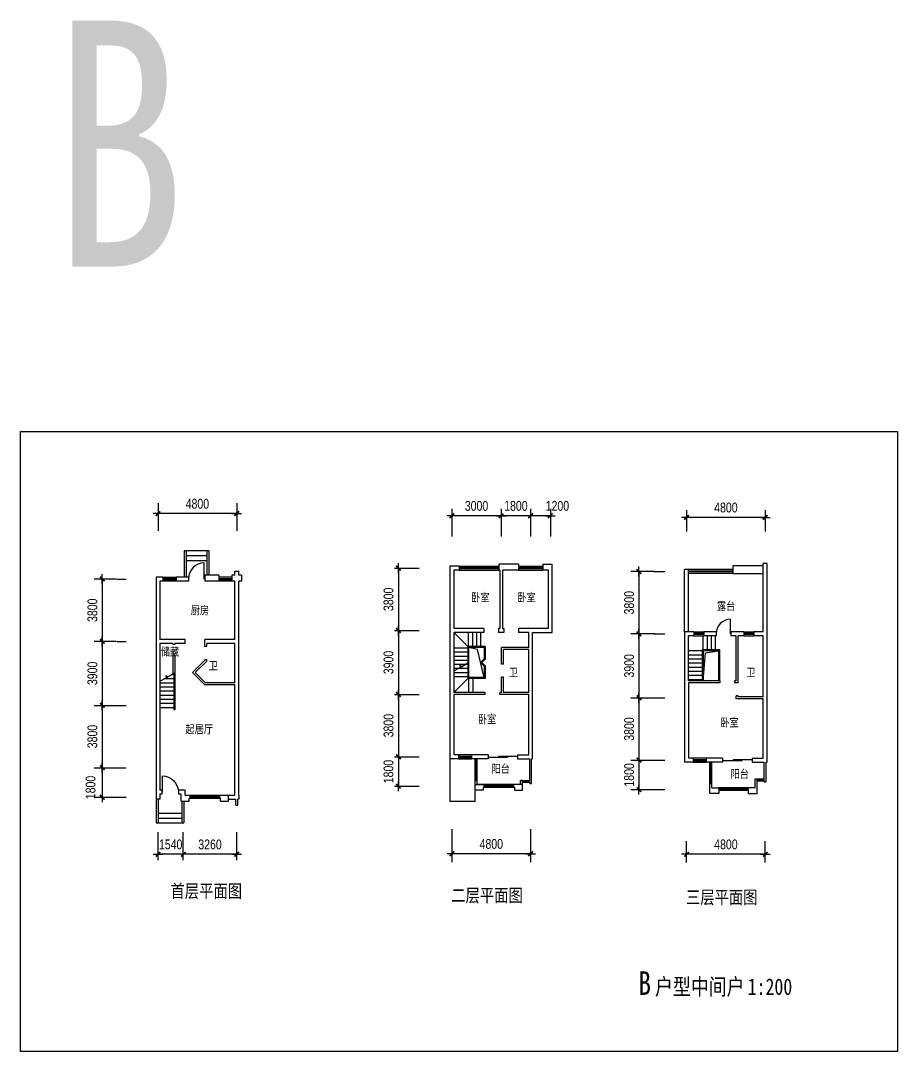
# Model space of a CAD drawing. Extents: x 44538 to 169108, y -31409 to 78060.
# Drawn here: x 44919 to 98379, y 15207 to 78060 of the extents above; entities that cross this region are included whole.
import ezdxf

# ---------------------------------------------------------------- set-up
doc = ezdxf.new("R2010")
doc.units = 0
doc.header["$LTSCALE"] = 1000
doc.header["$MEASUREMENT"] = 0
doc.header["$PDMODE"] = 2
doc.layers.get('0').update_dxf_attribs({"linetype": 'CONTINUOUS'})
doc.layers.get('DEFPOINTS').update_dxf_attribs({"linetype": 'CONTINUOUS'})
for name, color, linetype in [('AXIS', 3, 'CONTINUOUS'), ('PLN-TEXT', 7, 'CONTINUOUS'), ('PUB_TEXT', 7, 'CONTINUOUS'), ('PUB_TITLE', 4, 'CONTINUOUS'), ('ROOF', 4, 'CONTINUOUS'), ('STAIR', 4, 'CONTINUOUS'), ('WALL', 255, 'CONTINUOUS'), ('WINDOW', 2, 'CONTINUOUS')]:
    doc.layers.add(name, color=color, linetype=linetype)
doc.styles.add('-宋体', font='SimSun.ttf', dxfattribs={"width": 0.8})
doc.styles.add('_HZTXT', font='SimSun.ttf')
doc.styles.add('DIM_FONT', font='rt.shx', dxfattribs={"width": 0.8, "bigfont": 'jd.shx'})
doc.dimstyles.new('AXIS200', dxfattribs={"dimscale": 2, "dimtxt": 300, "dimasz": 1, "dimexe": 250, "dimexo": 300, "dimgap": 150, "dimtad": 1, "dimdec": 0, "dimzin": 0, "dimtxsty": 'DIM_FONT', "dimblk": '_DIMX', "dimblk1": '_DIMX', "dimblk2": '_DIMX', "dimcen": 0.09, "dimdle": 30, "dimse1": 1, "dimse2": 1, "dimclrd": 256, "dimclre": 256, "dimclrt": 7, "dimazin": 3, "dimtfac": 1, "dimtdec": 0, "dimtix": 1, "dimtmove": 0, "dimatfit": 3, "dimtolj": 1, "dimtzin": 0})
doc.dimstyles.new('DIMN200', dxfattribs={"dimscale": 2, "dimtxt": 300, "dimasz": 1, "dimexe": 250, "dimexo": 300, "dimgap": 150, "dimtad": 1, "dimdec": 0, "dimzin": 0, "dimtxsty": 'DIM_FONT', "dimblk": '_DIMX', "dimblk1": '_DIMX', "dimblk2": '_DIMX', "dimcen": 0.09, "dimdle": 30, "dimclrd": 256, "dimclre": 256, "dimclrt": 7, "dimazin": 3, "dimtfac": 1, "dimtdec": 0, "dimtix": 1, "dimtmove": 0, "dimatfit": 3, "dimtolj": 1, "dimtzin": 0})

# ---------------------------------------------------------------- blocks, each defined once
blk = doc.blocks.new('_DIMX')
blk.add_line((-150, 0), (150, 0))
at = {"const_width": 50}
blk.add_lwpolyline([(-70, -70), (70, 70)], dxfattribs=at)
blk = doc.blocks.new('*D46')
at = {"linetype": 'BYBLOCK'}
for p, q in [((71218, 27855), (71218, 25855)), ((76018, 27855), (76018, 25855)), ((76016, 26355), (71220, 26355))]:
    blk.add_line(p, q, dxfattribs=at)
at = {"layer": 'DEFPOINTS', "color": 0, "linetype": 'BYBLOCK'}
for p in [(71218, 28455), (76018, 28455), (71218, 26355)]:
    blk.add_point(p, dxfattribs=at)
at = {"linetype": 'BYBLOCK', "xscale": 2, "yscale": 2, "zscale": 2, "rotation": 180}
blk.add_blockref('_DIMX', (71218, 26355), dxfattribs=at)
at = {"linetype": 'BYBLOCK', "xscale": 2, "yscale": 2, "zscale": 2}
blk.add_blockref('_DIMX', (76018, 26355), dxfattribs=at)
at = {"color": 7, "linetype": 'BYBLOCK', "insert": (73618, 26955), "char_height": 600, "attachment_point": 5, "style": 'DIM_FONT'}
blk.add_mtext('\\A1;4800', dxfattribs=at)
blk = doc.blocks.new('M_B15SGY')
at = {"linetype": 'CONTINUOUS'}
for p, q in [((-0.5, 0.5), (0.5, 0.5)), ((0.5, 0.167), (-0.5, 0.167)), ((0.5, -0.167), (-0.5, -0.167))]:
    blk.add_line(p, q, dxfattribs=at)
blk = doc.blocks.new('M_A14NPV')
for points in [[(0.18, 0.178), (0.177, 0.16), (-0.617, 0.16), (-0.617, 0.181)], [(0.632, 0.226), (0.629, 0.208), (-0.164, 0.208), (-0.164, 0.229)]]:
    blk.add_lwpolyline(points, close=True)
blk = doc.blocks.new('*D47')
at = {"linetype": 'BYBLOCK'}
for p, q in [((74216, 46968), (74214, 46968)), ((76018, 46968), (74218, 46968)), ((76020, 46968), (76022, 46968))]:
    blk.add_line(p, q, dxfattribs=at)
at = {"layer": 'DEFPOINTS', "color": 0, "linetype": 'BYBLOCK'}
for p in [(74218, 46968), (74218, 41368), (76018, 41368)]:
    blk.add_point(p, dxfattribs=at)
at = {"linetype": 'BYBLOCK', "xscale": 2, "yscale": 2, "zscale": 2}
blk.add_blockref('_DIMX', (74218, 46968), dxfattribs=at)
at = {"linetype": 'BYBLOCK', "xscale": 2, "yscale": 2, "zscale": 2, "rotation": 180}
blk.add_blockref('_DIMX', (76018, 46968), dxfattribs=at)
at = {"color": 7, "linetype": 'BYBLOCK', "insert": (75118, 47568), "char_height": 600, "attachment_point": 5, "style": 'DIM_FONT'}
blk.add_mtext('\\A1;1800', dxfattribs=at)
blk = doc.blocks.new('*D48')
at = {"linetype": 'BYBLOCK'}
blk.add_line((74216, 46968), (71220, 46968), dxfattribs=at)
at = {"layer": 'DEFPOINTS', "color": 0, "linetype": 'BYBLOCK'}
for p in [(71218, 46968), (71218, 41368), (74218, 41368)]:
    blk.add_point(p, dxfattribs=at)
at = {"linetype": 'BYBLOCK', "xscale": 2, "yscale": 2, "zscale": 2, "rotation": 180}
blk.add_blockref('_DIMX', (71218, 46968), dxfattribs=at)
at = {"linetype": 'BYBLOCK', "xscale": 2, "yscale": 2, "zscale": 2}
blk.add_blockref('_DIMX', (74218, 46968), dxfattribs=at)
at = {"color": 7, "linetype": 'BYBLOCK', "insert": (72718, 47568), "char_height": 600, "attachment_point": 5, "style": 'DIM_FONT'}
blk.add_mtext('\\A1;3000', dxfattribs=at)
blk = doc.blocks.new('*D49')
at = {"linetype": 'BYBLOCK'}
blk.add_line((77216, 46968), (76020, 46968), dxfattribs=at)
at = {"layer": 'DEFPOINTS', "color": 0, "linetype": 'BYBLOCK'}
for p in [(76018, 46968), (76018, 41368), (77218, 41368)]:
    blk.add_point(p, dxfattribs=at)
at = {"linetype": 'BYBLOCK', "xscale": 2, "yscale": 2, "zscale": 2, "rotation": 180}
blk.add_blockref('_DIMX', (76018, 46968), dxfattribs=at)
at = {"linetype": 'BYBLOCK', "xscale": 2, "yscale": 2, "zscale": 2}
blk.add_blockref('_DIMX', (77218, 46968), dxfattribs=at)
at = {"color": 7, "linetype": 'BYBLOCK', "insert": (77648, 47568), "char_height": 600, "attachment_point": 5, "style": 'DIM_FONT'}
blk.add_mtext('\\A1;1200', dxfattribs=at)
blk = doc.blocks.new('*D50')
at = {"linetype": 'BYBLOCK'}
blk.add_line((67953, 43770), (67953, 39974), dxfattribs=at)
at = {"layer": 'DEFPOINTS', "color": 0, "linetype": 'BYBLOCK'}
for p in [(70353, 43772), (67953, 39972), (70353, 39972)]:
    blk.add_point(p, dxfattribs=at)
at = {"linetype": 'BYBLOCK', "xscale": 2, "yscale": 2, "zscale": 2}
for p, rotation in [((67953, 43772), 90), ((67953, 39972), 270)]:
    blk.add_blockref('_DIMX', p, dxfattribs=dict(at, rotation=rotation))
at = {"color": 7, "linetype": 'BYBLOCK', "insert": (67353, 41872), "char_height": 600, "attachment_point": 5, "rotation": 90, "style": 'DIM_FONT'}
blk.add_mtext('\\A1;3800', dxfattribs=at)
blk = doc.blocks.new('*D51')
at = {"linetype": 'BYBLOCK'}
blk.add_line((67953, 36070), (67953, 32274), dxfattribs=at)
at = {"layer": 'DEFPOINTS', "color": 0, "linetype": 'BYBLOCK'}
for p in [(70353, 36072), (67953, 32272), (70353, 32272)]:
    blk.add_point(p, dxfattribs=at)
at = {"linetype": 'BYBLOCK', "xscale": 2, "yscale": 2, "zscale": 2}
for p, rotation in [((67953, 36072), 90), ((67953, 32272), 270)]:
    blk.add_blockref('_DIMX', p, dxfattribs=dict(at, rotation=rotation))
at = {"color": 7, "linetype": 'BYBLOCK', "insert": (67353, 34172), "char_height": 600, "attachment_point": 5, "rotation": 90, "style": 'DIM_FONT'}
blk.add_mtext('\\A1;3800', dxfattribs=at)
blk = doc.blocks.new('*D52')
at = {"linetype": 'BYBLOCK'}
for p, q in [((67953, 32274), (67953, 32276)), ((67953, 32272), (67953, 30472)), ((67953, 30470), (67953, 30468))]:
    blk.add_line(p, q, dxfattribs=at)
at = {"layer": 'DEFPOINTS', "color": 0, "linetype": 'BYBLOCK'}
for p in [(70353, 32272), (67953, 30472), (70353, 30472)]:
    blk.add_point(p, dxfattribs=at)
at = {"linetype": 'BYBLOCK', "xscale": 2, "yscale": 2, "zscale": 2}
for p, rotation in [((67953, 32272), 270), ((67953, 30472), 90)]:
    blk.add_blockref('_DIMX', p, dxfattribs=dict(at, rotation=rotation))
at = {"color": 7, "linetype": 'BYBLOCK', "insert": (67353, 31372), "char_height": 600, "attachment_point": 5, "rotation": 90, "style": 'DIM_FONT'}
blk.add_mtext('\\A1;1800', dxfattribs=at)
blk = doc.blocks.new('*D53')
at = {"linetype": 'BYBLOCK'}
blk.add_line((67953, 39970), (67953, 36074), dxfattribs=at)
at = {"layer": 'DEFPOINTS', "color": 0, "linetype": 'BYBLOCK'}
for p in [(70353, 39972), (67953, 36072), (70353, 36072)]:
    blk.add_point(p, dxfattribs=at)
at = {"linetype": 'BYBLOCK', "xscale": 2, "yscale": 2, "zscale": 2}
for p, rotation in [((67953, 39972), 90), ((67953, 36072), 270)]:
    blk.add_blockref('_DIMX', p, dxfattribs=dict(at, rotation=rotation))
at = {"color": 7, "linetype": 'BYBLOCK', "insert": (67353, 38022), "char_height": 600, "attachment_point": 5, "rotation": 90, "style": 'DIM_FONT'}
blk.add_mtext('\\A1;3900', dxfattribs=at)
blk = doc.blocks.new('*D61')
at = {"linetype": 'BYBLOCK'}
blk.add_line((90322, 46867), (85526, 46867), dxfattribs=at)
at = {"layer": 'DEFPOINTS', "color": 0, "linetype": 'BYBLOCK'}
for p in [(85524, 46867), (85524, 41267), (90324, 41267)]:
    blk.add_point(p, dxfattribs=at)
at = {"linetype": 'BYBLOCK', "xscale": 2, "yscale": 2, "zscale": 2, "rotation": 180}
blk.add_blockref('_DIMX', (85524, 46867), dxfattribs=at)
at = {"linetype": 'BYBLOCK', "xscale": 2, "yscale": 2, "zscale": 2}
blk.add_blockref('_DIMX', (90324, 46867), dxfattribs=at)
at = {"color": 7, "linetype": 'BYBLOCK', "insert": (87924, 47467), "char_height": 600, "attachment_point": 5, "style": 'DIM_FONT'}
blk.add_mtext('\\A1;4800', dxfattribs=at)
blk = doc.blocks.new('*D62')
at = {"linetype": 'BYBLOCK'}
blk.add_line((90322, 26327), (85526, 26327), dxfattribs=at)
at = {"layer": 'DEFPOINTS', "color": 0, "linetype": 'BYBLOCK'}
for p in [(85524, 31927), (90324, 31927), (85524, 26327)]:
    blk.add_point(p, dxfattribs=at)
at = {"linetype": 'BYBLOCK', "xscale": 2, "yscale": 2, "zscale": 2, "rotation": 180}
blk.add_blockref('_DIMX', (85524, 26327), dxfattribs=at)
at = {"linetype": 'BYBLOCK', "xscale": 2, "yscale": 2, "zscale": 2}
blk.add_blockref('_DIMX', (90324, 26327), dxfattribs=at)
at = {"color": 7, "linetype": 'BYBLOCK', "insert": (87924, 26927), "char_height": 600, "attachment_point": 5, "style": 'DIM_FONT'}
blk.add_mtext('\\A1;4800', dxfattribs=at)
blk = doc.blocks.new('M_A2ZXL')
blk.add_line((-0.472, 0), (-0.472, -1))
blk.add_arc((-0.5, 0), 1, 271.62314, 0)
blk = doc.blocks.new('*D71')
at = {"linetype": 'BYBLOCK'}
blk.add_line((58095, 47098), (53299, 47098), dxfattribs=at)
at = {"layer": 'DEFPOINTS', "color": 0, "linetype": 'BYBLOCK'}
for p in [(53297, 47098), (53297, 41498), (58097, 41498)]:
    blk.add_point(p, dxfattribs=at)
at = {"linetype": 'BYBLOCK', "xscale": 2, "yscale": 2, "zscale": 2, "rotation": 180}
blk.add_blockref('_DIMX', (53297, 47098), dxfattribs=at)
at = {"linetype": 'BYBLOCK', "xscale": 2, "yscale": 2, "zscale": 2}
blk.add_blockref('_DIMX', (58097, 47098), dxfattribs=at)
at = {"color": 7, "linetype": 'BYBLOCK', "insert": (55697, 47698), "char_height": 600, "attachment_point": 5, "style": 'DIM_FONT'}
blk.add_mtext('\\A1;4800', dxfattribs=at)
blk = doc.blocks.new('*D72')
at = {"linetype": 'BYBLOCK'}
for p, q in [((50761, 43107), (49399, 43107)), ((49899, 43105), (49899, 39309)), ((50761, 39307), (49399, 39307))]:
    blk.add_line(p, q, dxfattribs=at)
at = {"layer": 'DEFPOINTS', "color": 0, "linetype": 'BYBLOCK'}
for p in [(51361, 43107), (49899, 39307), (51361, 39307)]:
    blk.add_point(p, dxfattribs=at)
at = {"linetype": 'BYBLOCK', "xscale": 2, "yscale": 2, "zscale": 2}
for p, rotation in [((49899, 43107), 90), ((49899, 39307), 270)]:
    blk.add_blockref('_DIMX', p, dxfattribs=dict(at, rotation=rotation))
at = {"color": 7, "linetype": 'BYBLOCK', "insert": (49299, 41207), "char_height": 600, "attachment_point": 5, "rotation": 90, "style": 'DIM_FONT'}
blk.add_mtext('\\A1;3800', dxfattribs=at)
blk = doc.blocks.new('*D73')
at = {"linetype": 'BYBLOCK'}
for p, q in [((53295, 26325), (53293, 26325)), ((54837, 26325), (53297, 26325)), ((54839, 26325), (54841, 26325))]:
    blk.add_line(p, q, dxfattribs=at)
at = {"layer": 'DEFPOINTS', "color": 0, "linetype": 'BYBLOCK'}
for p in [(53297, 32725), (54837, 32725), (53297, 26325)]:
    blk.add_point(p, dxfattribs=at)
at = {"linetype": 'BYBLOCK', "xscale": 2, "yscale": 2, "zscale": 2}
blk.add_blockref('_DIMX', (53297, 26325), dxfattribs=at)
at = {"linetype": 'BYBLOCK', "xscale": 2, "yscale": 2, "zscale": 2, "rotation": 180}
blk.add_blockref('_DIMX', (54837, 26325), dxfattribs=at)
at = {"color": 7, "linetype": 'BYBLOCK', "insert": (54067, 26925), "char_height": 600, "attachment_point": 5, "style": 'DIM_FONT'}
blk.add_mtext('\\A1;1540', dxfattribs=at)
blk = doc.blocks.new('*D74')
at = {"linetype": 'BYBLOCK'}
blk.add_line((58095, 26325), (54839, 26325), dxfattribs=at)
at = {"layer": 'DEFPOINTS', "color": 0, "linetype": 'BYBLOCK'}
for p in [(54837, 32725), (58097, 32725), (54837, 26325)]:
    blk.add_point(p, dxfattribs=at)
at = {"linetype": 'BYBLOCK', "xscale": 2, "yscale": 2, "zscale": 2, "rotation": 180}
blk.add_blockref('_DIMX', (54837, 26325), dxfattribs=at)
at = {"linetype": 'BYBLOCK', "xscale": 2, "yscale": 2, "zscale": 2}
blk.add_blockref('_DIMX', (58097, 26325), dxfattribs=at)
at = {"color": 7, "linetype": 'BYBLOCK', "insert": (56467, 26925), "char_height": 600, "attachment_point": 5, "style": 'DIM_FONT'}
blk.add_mtext('\\A1;3260', dxfattribs=at)
blk = doc.blocks.new('*D75')
at = {"linetype": 'BYBLOCK'}
blk.add_line((49899, 35405), (49899, 31609), dxfattribs=at)
at = {"layer": 'DEFPOINTS', "color": 0, "linetype": 'BYBLOCK'}
for p in [(51361, 35407), (49899, 31607), (51361, 31607)]:
    blk.add_point(p, dxfattribs=at)
at = {"linetype": 'BYBLOCK', "xscale": 2, "yscale": 2, "zscale": 2}
for p, rotation in [((49899, 35407), 90), ((49899, 31607), 270)]:
    blk.add_blockref('_DIMX', p, dxfattribs=dict(at, rotation=rotation))
at = {"color": 7, "linetype": 'BYBLOCK', "insert": (49299, 33507), "char_height": 600, "attachment_point": 5, "rotation": 90, "style": 'DIM_FONT'}
blk.add_mtext('\\A1;3800', dxfattribs=at)
blk = doc.blocks.new('*D76')
at = {"linetype": 'BYBLOCK'}
blk.add_line((49899, 31605), (49899, 29809), dxfattribs=at)
at = {"layer": 'DEFPOINTS', "color": 0, "linetype": 'BYBLOCK'}
for p in [(51361, 31607), (49899, 29807), (51361, 29807)]:
    blk.add_point(p, dxfattribs=at)
at = {"linetype": 'BYBLOCK', "xscale": 2, "yscale": 2, "zscale": 2}
for p, rotation in [((49899, 31607), 90), ((49899, 29807), 270)]:
    blk.add_blockref('_DIMX', p, dxfattribs=dict(at, rotation=rotation))
at = {"color": 7, "linetype": 'BYBLOCK', "insert": (49185, 30400), "char_height": 600, "attachment_point": 5, "rotation": 90, "style": 'DIM_FONT'}
blk.add_mtext('\\A1;1800', dxfattribs=at)
blk = doc.blocks.new('*D77')
at = {"linetype": 'BYBLOCK'}
blk.add_line((49899, 39305), (49899, 35409), dxfattribs=at)
at = {"layer": 'DEFPOINTS', "color": 0, "linetype": 'BYBLOCK'}
for p in [(51361, 39307), (49899, 35407), (51361, 35407)]:
    blk.add_point(p, dxfattribs=at)
at = {"linetype": 'BYBLOCK', "xscale": 2, "yscale": 2, "zscale": 2}
for p, rotation in [((49899, 39307), 90), ((49899, 35407), 270)]:
    blk.add_blockref('_DIMX', p, dxfattribs=dict(at, rotation=rotation))
at = {"color": 7, "linetype": 'BYBLOCK', "insert": (49299, 37357), "char_height": 600, "attachment_point": 5, "rotation": 90, "style": 'DIM_FONT'}
blk.add_mtext('\\A1;3900', dxfattribs=at)
blk = doc.blocks.new('*D78')
at = {"linetype": 'BYBLOCK'}
blk.add_line((82624, 39766), (82624, 35870), dxfattribs=at)
at = {"layer": 'DEFPOINTS', "color": 0, "linetype": 'BYBLOCK'}
for p in [(84199, 39768), (82624, 35868), (84199, 35868)]:
    blk.add_point(p, dxfattribs=at)
at = {"linetype": 'BYBLOCK', "xscale": 2, "yscale": 2, "zscale": 2}
for p, rotation in [((82624, 39768), 90), ((82624, 35868), 270)]:
    blk.add_blockref('_DIMX', p, dxfattribs=dict(at, rotation=rotation))
at = {"color": 7, "linetype": 'BYBLOCK', "insert": (82024, 37818), "char_height": 600, "attachment_point": 5, "rotation": 90, "style": 'DIM_FONT'}
blk.add_mtext('\\A1;3900', dxfattribs=at)
blk = doc.blocks.new('*D79')
at = {"linetype": 'BYBLOCK'}
blk.add_line((82624, 35866), (82624, 32070), dxfattribs=at)
at = {"layer": 'DEFPOINTS', "color": 0, "linetype": 'BYBLOCK'}
for p in [(84199, 35868), (82624, 32068), (84199, 32068)]:
    blk.add_point(p, dxfattribs=at)
at = {"linetype": 'BYBLOCK', "xscale": 2, "yscale": 2, "zscale": 2}
for p, rotation in [((82624, 35868), 90), ((82624, 32068), 270)]:
    blk.add_blockref('_DIMX', p, dxfattribs=dict(at, rotation=rotation))
at = {"color": 7, "linetype": 'BYBLOCK', "insert": (82024, 33968), "char_height": 600, "attachment_point": 5, "rotation": 90, "style": 'DIM_FONT'}
blk.add_mtext('\\A1;3800', dxfattribs=at)
blk = doc.blocks.new('*D80')
at = {"linetype": 'BYBLOCK'}
for p, q in [((82624, 32070), (82624, 32072)), ((82624, 32068), (82624, 30268)), ((82624, 30266), (82624, 30264))]:
    blk.add_line(p, q, dxfattribs=at)
at = {"layer": 'DEFPOINTS', "color": 0, "linetype": 'BYBLOCK'}
for p in [(84199, 32068), (82624, 30268), (84199, 30268)]:
    blk.add_point(p, dxfattribs=at)
at = {"linetype": 'BYBLOCK', "xscale": 2, "yscale": 2, "zscale": 2}
for p, rotation in [((82624, 32068), 270), ((82624, 30268), 90)]:
    blk.add_blockref('_DIMX', p, dxfattribs=dict(at, rotation=rotation))
at = {"color": 7, "linetype": 'BYBLOCK', "insert": (82024, 31168), "char_height": 600, "attachment_point": 5, "rotation": 90, "style": 'DIM_FONT'}
blk.add_mtext('\\A1;1800', dxfattribs=at)
blk = doc.blocks.new('*D81')
at = {"linetype": 'BYBLOCK'}
for p, q in [((83599, 43568), (82124, 43568)), ((82624, 43566), (82624, 39770)), ((83599, 39768), (82124, 39768))]:
    blk.add_line(p, q, dxfattribs=at)
at = {"layer": 'DEFPOINTS', "color": 0, "linetype": 'BYBLOCK'}
for p in [(84199, 43568), (82624, 39768), (84199, 39768)]:
    blk.add_point(p, dxfattribs=at)
at = {"linetype": 'BYBLOCK', "xscale": 2, "yscale": 2, "zscale": 2}
for p, rotation in [((82624, 43568), 90), ((82624, 39768), 270)]:
    blk.add_blockref('_DIMX', p, dxfattribs=dict(at, rotation=rotation))
at = {"color": 7, "linetype": 'BYBLOCK', "insert": (82024, 41668), "char_height": 600, "attachment_point": 5, "rotation": 90, "style": 'DIM_FONT'}
blk.add_mtext('\\A1;3800', dxfattribs=at)

msp = doc.modelspace()

# ---------------------------------------------------------------- linework, layer by layer
at = {"layer": 'AXIS'}
for p, q in [((53296.5, 48641.4), (53296.5, 46941.4)), ((58096.5, 48641.4), (58096.5, 46941.4)), ((71218, 48296), (71218, 46596)), ((74218, 48296), (74218, 46596)), ((76018, 48296), (76018, 46596)), ((77218, 48296), (77218, 46596)), ((85523.5, 48213.4), (85523.5, 46913.4)), ((90323.5, 48213.4), (90323.5, 46913.4)), ((67718, 44670.8), (69218, 44670.8)), ((50798.8, 44005.7), (51360.6, 44005.7)), ((83523.5, 44467.1), (84198.8, 44467.1)), ((67718, 40870.8), (69218, 40870.8)), ((83523.5, 40667.1), (84198.8, 40667.1)), ((50798.8, 40205.7), (51360.6, 40205.7)), ((67718, 36970.8), (69218, 36970.8)), ((82123.5, 36767.1), (84198.8, 36767.1)), ((49398.8, 36305.7), (51360.6, 36305.7)), ((67718, 33170.8), (69218, 33170.8)), ((82123.5, 32967.1), (84198.8, 32967.1)), ((49398.8, 32505.7), (51360.6, 32505.7)), ((67718, 31370.8), (69218, 31370.8)), ((82123.5, 31167.1), (84198.8, 31167.1)), ((49398.8, 30705.7), (51360.6, 30705.7)), ((53296.5, 26868.7), (53296.5, 28568.7)), ((54836.5, 26868.7), (54836.5, 28568.7)), ((58096.5, 26868.7), (58096.5, 28568.7)), ((85523.5, 26719.6), (85523.5, 28019.6)), ((90323.5, 26719.6), (90323.5, 28019.6))]:
    msp.add_line(p, q, dxfattribs=at)
at = {"layer": 'PLN-TEXT'}
for p, q in [((71098, 44790.8), (71098, 33050.8)), ((71668, 44790.8), (74068, 44790.8)), ((76768, 44910.8), (77338, 44910.8)), ((76138, 40750.8), (77338, 40750.8)), ((85403.5, 40787.1), (85403.5, 32847.1))]:
    msp.add_line(p, q, dxfattribs=at)
at = {"layer": 'PUB_TEXT'}
for p, q in [((76078, 33050.8), (76138, 33050.8)), ((90383.5, 32847.1), (90443.5, 32847.1)), ((58216.5, 30825.7), (58216.5, 30586.4)), ((53416.5, 30585.7), (53176.5, 30585.7)), ((53303.5, 30585.7), (53303.5, 29135.7)), ((58216.5, 30586.4), (58156.5, 30586.4))]:
    msp.add_line(p, q, dxfattribs=at)
at = {"layer": 'PUB_TITLE'}
msp.add_lwpolyline([(44918.7, 15207.2), (44918.7, 53007.2), (98378.7, 53007.2), (98378.7, 15207.2)], close=True, dxfattribs=at)
at = {"layer": 'ROOF'}
for p, q in [((88373.5, 44827.1), (90203.6, 44827.1)), ((88373.5, 44347.1), (88373.5, 44827.1)), ((85403.5, 40787.1), (85403.5, 44587.1)), ((88373.5, 44587.1), (85403.5, 44587.1)), ((85643.5, 40787.1), (85643.5, 44587.1)), ((88373.5, 44492.1), (85643.5, 44492.1)), ((88373.5, 44442.1), (85643.5, 44442.1)), ((88373.5, 44347.1), (85643.5, 44347.1)), ((88373.5, 44347.1), (90203.6, 44347.1))]:
    msp.add_line(p, q, dxfattribs=at)
at = {"layer": 'STAIR'}
for p, q in [((56396.5, 45725.7), (54896.5, 45725.7)), ((54896.5, 45725.7), (54896.5, 44125.7)), ((55016.5, 45725.7), (55016.5, 44125.7)), ((56276.5, 45425.7), (55016.5, 45425.7)), ((56276.5, 45725.7), (56276.5, 44245.7)), ((56396.5, 45725.7), (56396.5, 44245.7)), ((56276.5, 45125.7), (55016.5, 45125.7)), ((72178, 39890.8), (71338, 40750.8)), ((72238, 39890.8), (72238, 40750.8)), ((72488, 39890.8), (72488, 40750.8)), ((72738, 39890.8), (72738, 40750.8)), ((72988, 39890.8), (72988, 40750.8)), ((86543.5, 39687.1), (86543.5, 40547.1)), ((86793.5, 39687.1), (86793.5, 40547.1)), ((87043.5, 39687.1), (87043.5, 40547.1)), ((87293.5, 39687.1), (87293.5, 40547.1)), ((72178, 39795.8), (71338, 39795.8)), ((72178, 39890.8), (72178, 37950.8)), ((73248, 39890.8), (72178, 39890.8)), ((72238, 39830.8), (72238, 38010.8)), ((72769, 39710.7), (72238, 39830.8)), ((73188, 39830.8), (72238, 39830.8)), ((73188, 38010.8), (72769, 39710.7)), ((73188, 39830.8), (73188, 39145.7)), ((73248, 39890.8), (73248, 39120.8)), ((86483.5, 39622.1), (85643.5, 39622.1)), ((86483.5, 39687.1), (86483.5, 37807.1)), ((87553.5, 39687.1), (86483.5, 39687.1)), ((86543.5, 39627.1), (86543.5, 37807.1)), ((87493.5, 39627.1), (86543.5, 39627.1)), ((86681.4, 39506.9), (87493.5, 39627.1)), ((87493.5, 37807.1), (87493.5, 39627.1)), ((87553.5, 37807.1), (87553.5, 39687.1)), ((72178, 39545.8), (71338, 39545.8)), ((72178, 39295.8), (71338, 39295.8)), ((72178, 39045.8), (71338, 39045.8)), ((73188, 39145.7), (72963.2, 38920.8)), ((73248, 39120.8), (73048, 38920.8)), ((86483.5, 39372.1), (85643.5, 39372.1)), ((86483.5, 39122.1), (85643.5, 39122.1)), ((86544.3, 37807.1), (86681.4, 39506.9)), ((72178, 38795.8), (71338, 38795.8)), ((71338, 38406.3), (71711.1, 38622.5)), ((72178, 38545.8), (71338, 38545.8)), ((71823.2, 38548.8), (71702.8, 38756.4)), ((71702.8, 38756.4), (71814.9, 38682.7)), ((71711.1, 38622.5), (71823.2, 38548.8)), ((71814.9, 38682.7), (72188, 38898.9)), ((73188, 38696), (72963.2, 38920.8)), ((73248, 38720.8), (73048, 38920.8)), ((73188, 38696), (73188, 38010.8)), ((73248, 38720.8), (73248, 37950.8)), ((86483.5, 38872.1), (85643.5, 38872.1)), ((86483.5, 38622.1), (85643.5, 38622.1)), ((86483.5, 38372.1), (85643.5, 38372.1)), ((53416.5, 37776.2), (53789.6, 37992.4)), ((54256.5, 37915.7), (53657.2, 37915.7)), ((53901.7, 37918.7), (53781.3, 38126.3)), ((53781.3, 38126.3), (53893.4, 38052.6)), ((53789.6, 37992.4), (53901.7, 37918.7)), ((53893.4, 38052.6), (54316.5, 38297.8)), ((54256.5, 38165.7), (54088.6, 38165.7)), ((54256.5, 38263), (54256.5, 36030.7)), ((54316.5, 38297.8), (54316.5, 36030.7)), ((72178, 38295.8), (71338, 38295.8)), ((72178, 38045.8), (71338, 38045.8)), ((71338, 37090.8), (72178, 37950.8)), ((73248, 37950.8), (72178, 37950.8)), ((73188, 38010.8), (72238, 38010.8)), ((72238, 37950.8), (72238, 37090.8)), ((72488, 37950.8), (72488, 37090.8)), ((86483.5, 38122.1), (85643.5, 38122.1)), ((86483.5, 37872.1), (85643.5, 37872.1)), ((54256.5, 37665.7), (53416.5, 37665.7)), ((54256.5, 37415.7), (53416.5, 37415.7)), ((54256.5, 37165.7), (53416.5, 37165.7)), ((54256.5, 36915.7), (53416.5, 36915.7)), ((54256.5, 36665.7), (53416.5, 36665.7)), ((54256.5, 36415.7), (53416.5, 36415.7)), ((54256.5, 36165.7), (53416.5, 36165.7)), ((54316.5, 36030.7), (54256.5, 36030.7)), ((54756.5, 30465.7), (54756.5, 29135.7)), ((54876.5, 30465.7), (54876.5, 29135.7)), ((53303.5, 29735.7), (54756.5, 29735.7)), ((53176.5, 29135.7), (54876.5, 29135.7)), ((53303.5, 29435.7), (54756.5, 29435.7))]:
    msp.add_line(p, q, dxfattribs=at)
at = {"layer": 'WALL'}
for p, q in [((71668, 44790.8), (71098, 44790.8)), ((71668, 44790.8), (71668, 44550.8)), ((74068, 44910.8), (74068, 44550.8)), ((75268, 44910.8), (74068, 44910.8)), ((74068, 44790.8), (74068, 44550.8)), ((75268, 44910.8), (75268, 44550.8)), ((76768, 44910.8), (76768, 44550.8)), ((77338, 40750.8), (77338, 44910.8)), ((90203.6, 40789.3), (90203.6, 44947.1)), ((90443.5, 44947.1), (90203.6, 44947.1)), ((90443.5, 36707.1), (90443.5, 44947.1)), ((53176.5, 44125.7), (53176.5, 29135.7)), ((53596.5, 44125.7), (53176.5, 44125.7)), ((53596.5, 44125.7), (53596.5, 43885.7)), ((54396.5, 44125.7), (54396.5, 43885.7)), ((55146.5, 44125.7), (54396.5, 44125.7)), ((55146.5, 44125.7), (55146.5, 43885.7)), ((56146.5, 44245.7), (56146.5, 43885.7)), ((56996.5, 44245.7), (56146.5, 44245.7)), ((56996.5, 44245.7), (56996.5, 43885.7)), ((57796.5, 44245.7), (57796.5, 43885.7)), ((57976.5, 44245.7), (57796.5, 44245.7)), ((57976.5, 44245.7), (57976.5, 44485.7)), ((57976.5, 44485.7), (58216.5, 44485.7)), ((58216.5, 44245.7), (58216.5, 44485.7)), ((58396.5, 44245.7), (58216.5, 44245.7)), ((58396.5, 44245.7), (58396.5, 43885.7)), ((71338, 44550.8), (71338, 40990.8)), ((71668, 44550.8), (71338, 44550.8)), ((74143, 44550.8), (74068, 44550.8)), ((74143, 44550.8), (74068, 44550.8)), ((74143, 44550.8), (74143, 40990.8)), ((74293, 44550.8), (74293, 40990.8)), ((75268, 44550.8), (74293, 44550.8)), ((77098, 44550.8), (76768, 44550.8)), ((77098, 40990.8), (77098, 44550.8)), ((53416.5, 43885.7), (53416.5, 40325.7)), ((53596.5, 43885.7), (53416.5, 43885.7)), ((55146.5, 43885.7), (54396.5, 43885.7)), ((56996.5, 43885.7), (56146.5, 43885.7)), ((57976.5, 43885.7), (57796.5, 43885.7)), ((57976.5, 40325.7), (57976.5, 43885.7)), ((58216.5, 40085.7), (58216.5, 43885.7)), ((58396.5, 43885.7), (58216.5, 43885.7)), ((73158, 40990.8), (71338, 40990.8)), ((73158, 40990.8), (73158, 40750.8)), ((74058, 40990.8), (74058, 40750.8)), ((74143, 40990.8), (74058, 40990.8)), ((74293, 40990.8), (74378, 40990.8)), ((74378, 40990.8), (74378, 40750.8)), ((77098, 40990.8), (75278, 40990.8)), ((75278, 40990.8), (75278, 40750.8)), ((54946.5, 40325.7), (53416.5, 40325.7)), ((54946.5, 40085.7), (54946.5, 40325.7)), ((57976.5, 40325.7), (56146.5, 40325.7)), ((56146.5, 39885.7), (56146.5, 40325.7)), ((71338, 40750.8), (71338, 37090.8)), ((73158, 40750.8), (71338, 40750.8)), ((74378, 40750.8), (74058, 40750.8)), ((75898, 40750.8), (75278, 40750.8)), ((75898, 39840.8), (75898, 40750.8)), ((76138, 36970.8), (76138, 40750.8)), ((85973.5, 40787.1), (85403.5, 40787.1)), ((85643.5, 37807.1), (85643.5, 40547.1)), ((85973.5, 40547.1), (85643.5, 40547.1)), ((85973.5, 40787.1), (85973.5, 40547.1)), ((87323.5, 40787.1), (86573.5, 40787.1)), ((86573.5, 40787.1), (86573.5, 40547.1)), ((87323.5, 40547.1), (86573.5, 40547.1)), ((87323.5, 40787.1), (87323.5, 40547.1)), ((89023.5, 40787.1), (88223.5, 40787.1)), ((88223.5, 40787.1), (88223.5, 40547.1)), ((88553.5, 40547.1), (88223.5, 40547.1)), ((88553.5, 37807.1), (88553.5, 40547.1)), ((89023.5, 40547.1), (88673.5, 40547.1)), ((88673.5, 37687.1), (88673.5, 40547.1)), ((89023.5, 40787.1), (89023.5, 40547.1)), ((89623.5, 40787.1), (89623.5, 40547.1)), ((90203.5, 40787.1), (89623.5, 40787.1)), ((90203.5, 40547.1), (89623.5, 40547.1)), ((90203.5, 36827.1), (90203.5, 40547.1)), ((53416.5, 40085.7), (53416.5, 31125.7)), ((54196.5, 40085.7), (53416.5, 40085.7)), ((54196.5, 40085.7), (54196.5, 40025.7)), ((54316.5, 40025.7), (54196.5, 40025.7)), ((54316.5, 40085.7), (54316.5, 40025.7)), ((54946.5, 40085.7), (54316.5, 40085.7)), ((56266.5, 39885.7), (56146.5, 39885.7)), ((57976.5, 40085.7), (56266.5, 40085.7)), ((56266.5, 39885.7), (56266.5, 40085.7)), ((57976.5, 37675.2), (57976.5, 40085.7)), ((58216.5, 37555.2), (58216.5, 40085.7)), ((75898, 39840.8), (74248, 39840.8)), ((74248, 38820.8), (74248, 39840.8)), ((75898, 39720.8), (74368, 39720.8)), ((74368, 38820.8), (74368, 39720.8)), ((75898, 37090.8), (75898, 39720.8)), ((54196.5, 39325.7), (54196.5, 38228.2)), ((54316.5, 39325.7), (54196.5, 39325.7)), ((54316.5, 39325.7), (54316.5, 38297.8)), ((55396.3, 38305.5), (56146.5, 39055.7)), ((55566, 38305.5), (56266.5, 39006)), ((56266.5, 39085.7), (56146.5, 39085.7)), ((56146.5, 39055.7), (56146.5, 39085.7)), ((56266.5, 39006), (56266.5, 39085.7)), ((74368, 38820.8), (74248, 38820.8)), ((55396.3, 38305.5), (56146.5, 37555.2)), ((55566, 38305.5), (56196.2, 37675.2)), ((74368, 38020.8), (74248, 38020.8)), ((74248, 37090.8), (74248, 38020.8)), ((74368, 37090.8), (74368, 38020.8)), ((87553.5, 37807.1), (85643.5, 37807.1)), ((87553.5, 37807.1), (87553.5, 37687.1)), ((88553.5, 37807.1), (88453.5, 37807.1)), ((88453.5, 37807.1), (88453.5, 37687.1)), ((57976.5, 37555.2), (56146.5, 37555.2)), ((57976.5, 37675.2), (56196.2, 37675.2)), ((57976.5, 30825.7), (57976.5, 37555.2)), ((58216.5, 30825.7), (58216.5, 37555.2)), ((73248, 37090.8), (71338, 37090.8)), ((73248, 36970.8), (73248, 37090.8)), ((74248, 37090.8), (74148, 37090.8)), ((74148, 36970.8), (74148, 37090.8)), ((75898, 37090.8), (74368, 37090.8)), ((85643.5, 37687.1), (85643.5, 33087.1)), ((87553.5, 37687.1), (85643.5, 37687.1)), ((88673.5, 37687.1), (88453.5, 37687.1)), ((71338, 36970.8), (71338, 33290.8)), ((73248, 36970.8), (71338, 36970.8)), ((75898, 36970.8), (74148, 36970.8)), ((75898, 33290.8), (75898, 36970.8)), ((76138, 33050.8), (76138, 36970.8)), ((88673.5, 36887.1), (88553.5, 36887.1)), ((88553.5, 36707.1), (88553.5, 36887.1)), ((90203.5, 36707.1), (88553.5, 36707.1)), ((88673.5, 36827.1), (88673.5, 36887.1)), ((90203.5, 36827.1), (88673.5, 36827.1)), ((90203.5, 33087.1), (90203.5, 36707.1)), ((90443.5, 32847.1), (90443.5, 36707.1)), ((71618, 33050.8), (71098, 33050.8)), ((71618, 33290.8), (71338, 33290.8)), ((71618, 33290.8), (71618, 33050.8)), ((73418, 33290.8), (72418, 33290.8)), ((72418, 33290.8), (72418, 33050.8)), ((73418, 33050.8), (72418, 33050.8)), ((73418, 33290.8), (73418, 33050.8)), ((75218, 33290.8), (75898, 33290.8)), ((75218, 33290.8), (75218, 33050.8)), ((75218, 33050.8), (75958, 33050.8)), ((75958, 31550.8), (75958, 33050.8)), ((76078, 31550.8), (76078, 33050.8)), ((85923.5, 32847.1), (85403.5, 32847.1)), ((85923.5, 33087.1), (85643.5, 33087.1)), ((85923.5, 33087.1), (85923.5, 32847.1)), ((87723.5, 33087.1), (86723.5, 33087.1)), ((86723.5, 33087.1), (86723.5, 32847.1)), ((87723.5, 32847.1), (86723.5, 32847.1)), ((87723.5, 33087.1), (87723.5, 32847.1)), ((89523.5, 33087.1), (89523.5, 32847.1)), ((89523.5, 33087.1), (90203.5, 33087.1)), ((89523.5, 32847.1), (90263.5, 32847.1)), ((90263.5, 31647.1), (90263.5, 32847.1)), ((90383.5, 31647.1), (90383.5, 32847.1)), ((75398, 31490.8), (75398, 31730.8)), ((75518, 31730.8), (75398, 31730.8)), ((75518, 31490.8), (75518, 31730.8)), ((75958, 31550.8), (76078, 31550.8)), ((90263.5, 31647.1), (90383.5, 31647.1)), ((53536.5, 31125.7), (53416.5, 31125.7)), ((53416.5, 30885.7), (53416.5, 30585.7)), ((53536.5, 30885.7), (53416.5, 30885.7)), ((53536.5, 31125.7), (53536.5, 30885.7)), ((54536.5, 31125.7), (54536.5, 30885.7)), ((54956.5, 31125.7), (54536.5, 31125.7)), ((54716.5, 30885.7), (54536.5, 30885.7)), ((54716.5, 30465.7), (54716.5, 30885.7)), ((54956.5, 30825.7), (54956.5, 31125.7)), ((54956.5, 30825.7), (55256.5, 30825.7)), ((55256.5, 30645.7), (55256.5, 30825.7)), ((57056.5, 30825.7), (57976.5, 30825.7)), ((57056.5, 30645.7), (57056.5, 30825.7)), ((57596.5, 30465.7), (57596.5, 30825.7)), ((54716.5, 30465.7), (55196.5, 30465.7)), ((55256.5, 30645.7), (55196.5, 30645.7)), ((55196.5, 30465.7), (55196.5, 30645.7)), ((57056.5, 30645.7), (57116.5, 30645.7)), ((57116.5, 30465.7), (57116.5, 30645.7)), ((57116.5, 30465.7), (57596.5, 30465.7)), ((57596.5, 30585.7), (58036.5, 30585.7)), ((58036.5, 30225.7), (58036.5, 30585.7)), ((58036.5, 30225.7), (58156.5, 30225.7)), ((58156.5, 30585.7), (58156.5, 30585.7)), ((58156.5, 30225.7), (58156.5, 30585.7))]:
    msp.add_line(p, q, dxfattribs=at)
for points in [[(73178, 31490.8), (73178, 31310.8), (73118, 31310.8), (73118, 31130.8), (72638, 31130.8), (72638, 31490.8)], [(74978, 31490.8), (74978, 31310.8), (75038, 31310.8), (75038, 31130.8), (75518, 31130.8), (75518, 31490.8)]]:
    msp.add_lwpolyline(points, close=True, dxfattribs=at)
at = {"layer": 'WINDOW'}
for p, q in [((75268, 44790.8), (76768, 44790.8)), ((53596.5, 44125.7), (54396.5, 44125.7)), ((56996.5, 44152.8), (57796.5, 44152.8)), ((85973.5, 40787.1), (86573.5, 40787.1)), ((89023.5, 40787.1), (89623.5, 40787.1)), ((71098, 33050.8), (71098, 30450.8)), ((71618, 33050.8), (72418, 33050.8)), ((72638, 30450.8), (72638, 33050.8)), ((72678, 31730.8), (72678, 33050.8)), ((72718, 31730.8), (72718, 33050.8)), ((72758, 31490.8), (72758, 33050.8)), ((85923.5, 32847.1), (86723.5, 32847.1)), ((86943.5, 31527.1), (86943.5, 32847.1)), ((86983.5, 31527.1), (86983.5, 32847.1)), ((87023.5, 31527.1), (87023.5, 32847.1)), ((87063.5, 31287.1), (87063.5, 32847.1)), ((72758, 31730.8), (72638, 31730.8)), ((74978, 31490.8), (72758, 31490.8)), ((75518, 31730.8), (75958, 31730.8)), ((75958, 31690.8), (75518, 31690.8)), ((75958, 31650.8), (75518, 31650.8)), ((75958, 31610.8), (75518, 31610.8)), ((86943.5, 30927.1), (86943.5, 31527.1)), ((87063.5, 31527.1), (86943.5, 31527.1)), ((89703.5, 31287.1), (89703.5, 31827.1)), ((89703.5, 31827.1), (90263.5, 31827.1)), ((89823.5, 30927.1), (89823.5, 31827.1)), ((89823.5, 31787.1), (90263.5, 31787.1)), ((89823.5, 31747.1), (90263.5, 31747.1)), ((89823.5, 31707.1), (90263.5, 31707.1)), ((74978, 31410.8), (73178, 31410.8)), ((74978, 31360.8), (73178, 31360.8)), ((73178, 31310.8), (74978, 31310.8)), ((87483.5, 30927.1), (86943.5, 30927.1)), ((87063.5, 31287.1), (87483.5, 31287.1)), ((89283.5, 31287.1), (87483.5, 31287.1)), ((87483.5, 31287.1), (87483.5, 31107.1)), ((89283.5, 31207.1), (87483.5, 31207.1)), ((89283.5, 31157.1), (87483.5, 31157.1)), ((89283.5, 31107.1), (87483.5, 31107.1)), ((87483.5, 31107.1), (87483.5, 30927.1)), ((87483.5, 31107.1), (87483.5, 31107.1)), ((89283.5, 31287.1), (89283.5, 31107.1)), ((89703.5, 31287.1), (89283.5, 31287.1)), ((89283.5, 31107.1), (89283.5, 30927.1)), ((89283.5, 31107.1), (89283.5, 31107.1)), ((89283.5, 30927.1), (89823.5, 30927.1)), ((55256.5, 30645.7), (57056.5, 30645.7)), ((72638, 30450.8), (71098, 30450.8))]:
    msp.add_line(p, q, dxfattribs=at)

# ---------------------------------------------------------------- block references
for name, p, xscale, yscale, zscale in [('M_A2ZXL', (55646.5, 44005.7), -1000, -1000, 1000), ('M_B15SGY', (72868, 44670.8), 2400, -239.9999999999854, 2400), ('M_B15SGY', (76018, 44670.8), 1500, -239.9999999999345, 1500), ('M_B15SGY', (53996.5, 44005.7), -800, -240.0000000000073, 800), ('M_B15SGY', (57396.5, 44005.7), -800, -239.9999999999927, 800), ('M_A2ZXL', (87773.5, 40667.1), -900, -900, 900), ('M_B15SGY', (86273.5, 40667.1), 600, -239.9999999999854, 600), ('M_B15SGY', (89323.5, 40667.1), 600, -240.0000000000218, 600), ('M_B15SGY', (56156.5, 30735.7), 1800, 180, 1800)]:
    msp.add_blockref(name, p, dxfattribs=dict(at, xscale=xscale, yscale=yscale, zscale=zscale))
at = {"layer": 'WINDOW', "rotation": 180}
for name, p, xscale, yscale, zscale in [('M_B15SGY', (72018, 33170.8), 800, -240, 800), ('M_A14NPV', (74328.6, 33446.5), 1440, 1440, 1440), ('M_B15SGY', (86323.5, 32967.1), 800, -240, 800), ('M_A14NPV', (88634.1, 33242.7), 1440, 1440, 1440), ('M_A2ZXL', (54036.5, 31005.7), -1000, 1000, 1000)]:
    msp.add_blockref(name, p, dxfattribs=dict(at, xscale=xscale, yscale=yscale, zscale=zscale))

# ---------------------------------------------------------------- texts
at = {"layer": 'PLN-TEXT', "width": 0.8}
for s, height, style, p in [('卧室', 500, '_HZTXT', (72388.1, 42638.9)), ('卧室', 500, '_HZTXT', (75208.5, 42638.9)), ('厨房', 500, '_HZTXT', (55295.3, 41852.1)), ('露台', 500, '_HZTXT', (87371.4, 42117.8)), ('储藏', 500, '_HZTXT', (53465.7, 39328.2)), ('卫', 500, '_HZTXT', (56381.1, 38471.3)), ('卫', 500, '_HZTXT', (74684, 38061.4)), ('卫', 500, '_HZTXT', (89170.4, 38061.4)), ('卧室', 500, '_HZTXT', (72803.9, 35210.4)), ('卧室', 500, '_HZTXT', (87583.3, 35006.6)), ('起居厅', 500, '_HZTXT', (54968, 34596.1)), ('阳台', 500, '_HZTXT', (73632.7, 32187.7)), ('阳台', 500, '_HZTXT', (88209.3, 31872)), ('首层平面图  ', 800, '-宋体', (54057.4, 24581.6)), ('二层平面图  ', 800, '-宋体', (71174.4, 24320.6)), ('三层平面图  ', 800, '-宋体', (85488.7, 24207.5))]:
    msp.add_text(s, height=height, dxfattribs=dict(at, style=style)).set_placement(p)
at = {"layer": 'PUB_TEXT', "width": 0.8}
for s, height, style, p in [('B', 15000, '-宋体', (46806.1, 63060.3)), ('B', 15000, '-宋体', (46806.1, 63060.3)), ('B', 1440, '-宋体', (82577.9, 18651.9)), ('户型中间户', 1000, '_HZTXT', (83603.6, 18651.9)), ('1:200', 1000, '-宋体', (89247.7, 18651.9))]:
    msp.add_text(s, height=height, dxfattribs=dict(at, style=style)).set_placement(p)

# ---------------------------------------------------------------- dimensions: what is measured, and where the dimension line sits
at = {"layer": 'AXIS'}
for base, p1, p2, angle, picture, middle in [((53296.5, 47996.7), (58096.5, 42396.7), (53296.5, 42396.7), 180, '*D71', (55696.5, 48596.7)), ((71218, 47866.8), (74218, 42266.8), (71218, 42266.8), 180, '*D48', (72718, 48466.8)), ((74218, 47866.8), (76018, 42266.8), (74218, 42266.8), 180, '*D47', (75118, 48466.8)), ((67952.9, 36970.8), (70352.9, 40870.8), (70352.9, 36970.8), 90, '*D53', (67352.9, 38920.8)), ((82623.5, 36767.1), (84198.8, 40667.1), (84198.8, 36767.1), 90, '*D78', (82023.5, 38717.1)), ((49898.8, 36305.7), (51360.6, 40205.7), (51360.6, 36305.7), 90, '*D77', (49298.8, 38255.7)), ((67952.9, 33170.8), (70352.9, 36970.8), (70352.9, 33170.8), 90, '*D51', (67352.9, 35070.8)), ((49898.8, 32505.7), (51360.6, 36305.7), (51360.6, 32505.7), 90, '*D75', (49298.8, 34405.7)), ((82623.5, 32967.1), (84198.8, 36767.1), (84198.8, 32967.1), 90, '*D79', (82023.5, 34867.1)), ((67952.9, 31370.8), (70352.9, 33170.8), (70352.9, 31370.8), 90, '*D52', (67352.9, 32270.8)), ((82623.5, 31167.1), (84198.8, 32967.1), (84198.8, 31167.1), 90, '*D80', (82023.5, 32067.1))]:
    dim = msp.add_linear_dim(base=base, p1=p1, p2=p2, angle=angle, dimstyle='AXIS200', dxfattribs=at)
    dim.commit()
    dim.dimension.update_dxf_attribs({"geometry": picture, "text_midpoint": middle, "insert": (0, 898.8)})
for base, p1, p2, angle, picture, middle in [((76018, 47866.8), (77218, 42266.8), (76018, 42266.8), 180, '*D49', (77648.2, 48466.8)), ((49898.8, 30705.7), (51360.6, 32505.7), (51360.6, 30705.7), 90, '*D76', (49185.3, 31298.6))]:
    dim = msp.add_linear_dim(base=base, p1=p1, p2=p2, angle=angle, dimstyle='AXIS200', dxfattribs=at)
    dim.commit()
    dim.dimension.update_dxf_attribs({"geometry": picture, "text_midpoint": middle, "dimtype": 160, "insert": (0, 898.8)})
for p1, p2, distance, dimstyle, picture, middle in [((90323.5, 42166.3), (85523.5, 42166.3), -5600, 'AXIS200', '*D61', (87923.5, 48366.3)), ((70352.9, 44670.8), (70352.9, 40870.8), -2400, 'AXIS200', '*D50', (67352.9, 42770.8)), ((84198.8, 44467.1), (84198.8, 40667.1), -1575.2, 'DIMN200', '*D81', (82023.5, 42567.1)), ((51360.6, 44005.7), (51360.6, 40205.7), -1461.8, 'DIMN200', '*D72', (49298.8, 42105.7)), ((90323.5, 32826), (85523.5, 32826), 5600, 'AXIS200', '*D62', (87923.5, 27826)), ((76018, 29353.4), (71218, 29353.4), 2099.3, 'DIMN200', '*D46', (73618, 27854.1))]:
    dim = msp.add_aligned_dim(p1=p1, p2=p2, distance=distance, dimstyle=dimstyle, dxfattribs=at)
    dim.commit()
    dim.dimension.update_dxf_attribs({"geometry": picture, "text_midpoint": middle, "insert": (0, 898.8)})
for base, p1, p2, picture, middle in [((53296.5, 27224), (54836.5, 33624), (53296.5, 33624), '*D73', (54066.5, 27824)), ((54836.5, 27224), (58096.5, 33624), (54836.5, 33624), '*D74', (56466.5, 27824))]:
    dim = msp.add_linear_dim(base=base, p1=p1, p2=p2, dimstyle='AXIS200', dxfattribs=at)
    dim.commit()
    dim.dimension.update_dxf_attribs({"geometry": picture, "text_midpoint": middle, "insert": (0, 898.8)})

doc.saveas('drawing.dxf')
